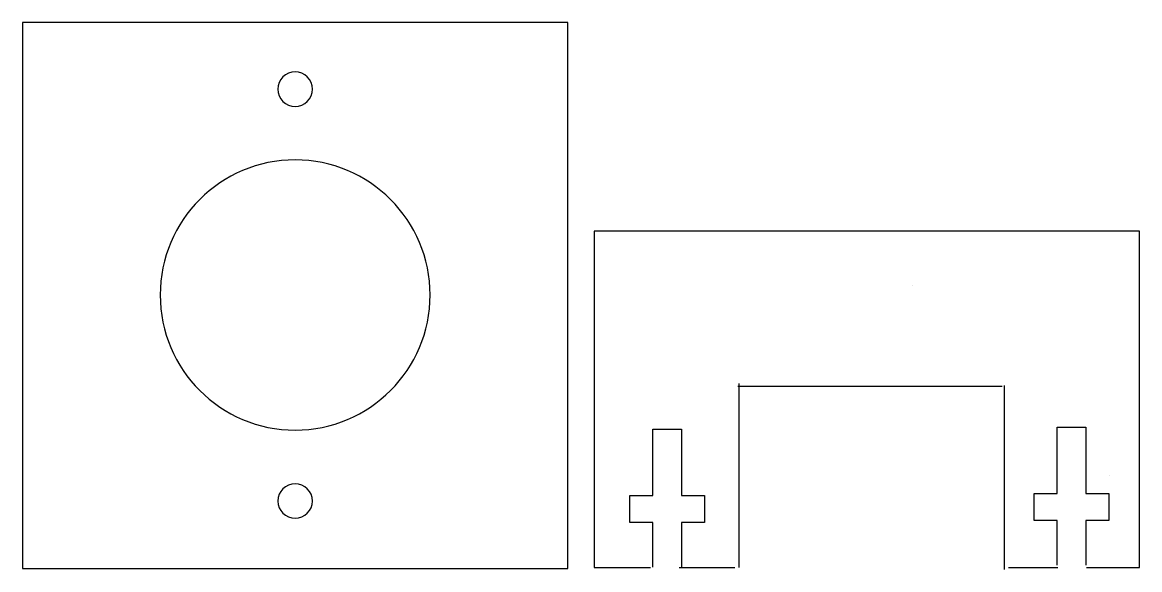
# Model space of a CAD drawing. Extents: x 0.892 to 1.275, y 0.557 to 0.744.
import ezdxf

# ---------------------------------------------------------------- set-up
doc = ezdxf.new("R2010")
doc.units = 0
doc.header["$MEASUREMENT"] = 0
doc.layers.add('LIVELLO_1', color=7, linetype='CONTINUOUS')

msp = doc.modelspace()

# ---------------------------------------------------------------- linework, layer by layer
at = {"layer": 'LIVELLO_1', "color": 250}
for points in [[(0.92012, 0.74443), (0.89158, 0.74443), (0.89158, 0.55743), (1.05004, 0.55743)], [(1.05004, 0.55743), (1.07858, 0.55743), (1.07858, 0.74443), (0.92012, 0.74443)], [(1.25634, 0.55779), (1.27454, 0.55779), (1.27454, 0.67292), (1.08754, 0.67292), (1.08754, 0.55779), (1.10688, 0.55779)], [(1.19679, 0.65425), (1.19679, 0.65425)], [(1.13718, 0.62075), (1.13718, 0.55776)], [(1.22737, 0.61981), (1.13683, 0.61981)], [(1.22815, 0.62006), (1.22815, 0.55706)], [(1.10769, 0.55793), (1.10769, 0.57324), (1.09981, 0.57324), (1.09981, 0.58244), (1.10769, 0.58244), (1.10769, 0.60517), (1.11753, 0.60517), (1.11753, 0.58244), (1.12541, 0.58244), (1.12541, 0.57324), (1.11753, 0.57324), (1.11753, 0.55793)], [(1.24626, 0.55862), (1.24626, 0.57393), (1.23838, 0.57393), (1.23838, 0.58314), (1.24626, 0.58314), (1.24626, 0.60587), (1.2561, 0.60587), (1.2561, 0.58314), (1.26398, 0.58314), (1.26398, 0.57393), (1.2561, 0.57393), (1.2561, 0.55862)], [(1.26421, 0.58929), (1.26421, 0.58929)], [(1.11672, 0.55779), (1.13579, 0.55779)], [(1.22954, 0.55779), (1.24649, 0.55779)]]:
    msp.add_lwpolyline(points, dxfattribs=at)
for points in [[(0.98508, 0.72747), (0.98834, 0.72747), (0.99099, 0.72482), (0.99099, 0.72156), (0.99099, 0.7183), (0.98834, 0.71566), (0.98508, 0.71566), (0.98182, 0.71566), (0.97918, 0.7183), (0.97918, 0.72156), (0.97918, 0.72482), (0.98182, 0.72747), (0.98508, 0.72747)], [(0.98508, 0.60484), (0.95953, 0.60484), (0.93882, 0.62555), (0.93882, 0.6511), (0.93882, 0.67665), (0.95953, 0.69736), (0.98508, 0.69736), (1.01062, 0.69736), (1.03134, 0.67665), (1.03134, 0.6511), (1.03134, 0.62555), (1.01062, 0.60484), (0.98508, 0.60484)], [(0.98508, 0.57465), (0.98182, 0.57465), (0.97918, 0.57729), (0.97918, 0.58056), (0.97918, 0.58382), (0.98182, 0.58646), (0.98508, 0.58646), (0.98834, 0.58646), (0.99099, 0.58382), (0.99099, 0.58056), (0.99099, 0.57729), (0.98834, 0.57465), (0.98508, 0.57465)]]:
    msp.add_open_spline(points, degree=3, knots=[0, 0, 0, 0, 1, 1, 1, 2, 2, 2, 3, 3, 3, 4, 4, 4, 4], dxfattribs=at)

doc.saveas('drawing.dxf')
